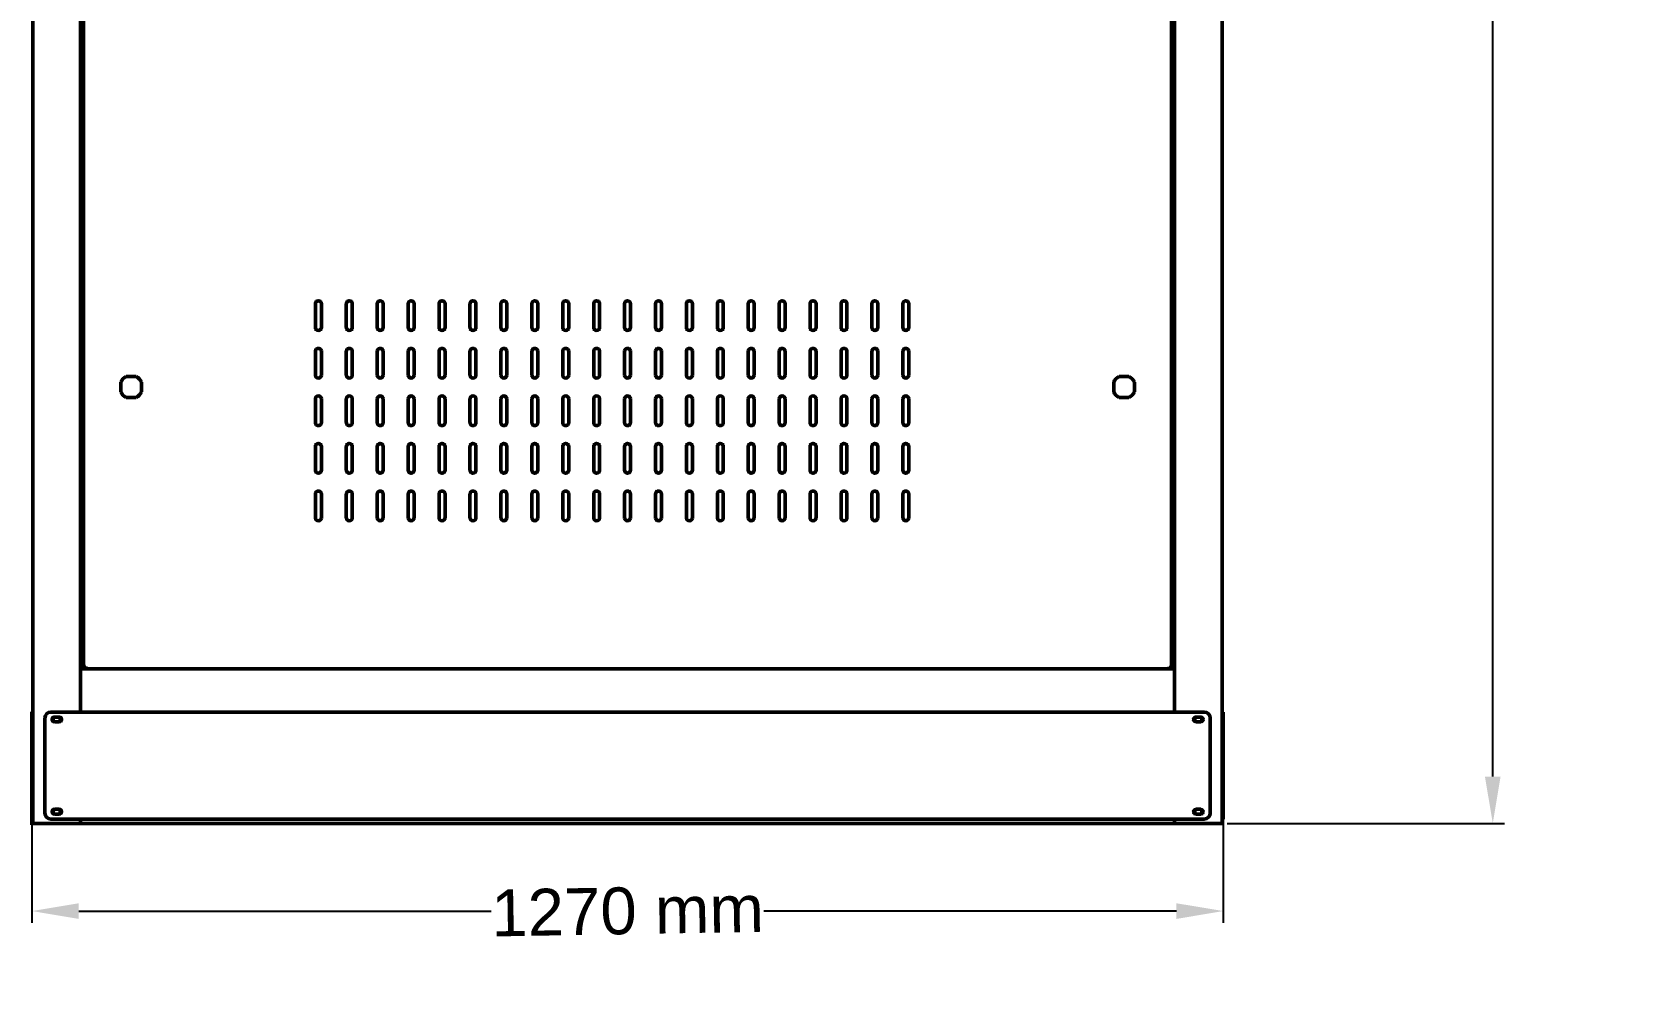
# Model space of a CAD drawing. Header units: millimetres. Extents: x -1 to 170, y -17 to 186.
# Drawn here: x 0 to 170.1, y -17 to 84.5 of the extents above; entities that cross this region are included whole.
import ezdxf

# ---------------------------------------------------------------- set-up
doc = ezdxf.new("R2010")
doc.units = ezdxf.units.MM
doc.layers.add('Visible (ANSI)', color=7, linetype='Continuous', lineweight=50)
doc.styles.get("Standard").update_dxf_attribs({"font": 'arial.ttf'})
doc.dimstyles.new('ISO-25', dxfattribs={"dimtxt": 2.5, "dimasz": 2.5, "dimexe": 1.25, "dimexo": 0.625, "dimtad": 1, "dimtxsty": 'Standard', "dimcen": -2.5, "dimadec": 0, "dimazin": 0, "dimtfac": 1, "dimtmove": 0, "dimatfit": 3, "dimfxl": 1, "dimarcsym": 0})

# ---------------------------------------------------------------- blocks, each defined once
blk = doc.blocks.new('*D23')
at = {"color": 0, "lineweight": -2}
for p, q in [((127.43, 185.88), (157.26, 185.88)), ((156.01, 180.88), (156.01, 97.8)), ((156.01, 5), (156.01, 91.44)), ((127.63, 0), (157.26, 0))]:
    blk.add_line(p, q, dxfattribs=at)
at = {"color": 0}
for points in [[(156.84, 180.88), (155.17, 180.88), (156.01, 185.88)], [(155.17, 5), (156.84, 5), (156.01, 0)]]:
    blk.add_solid(points, dxfattribs=at)
at = {"layer": 'Defpoints', "color": 0}
for p in [(126.8, 185.88), (156.01, 185.88), (127.01, 0)]:
    blk.add_point(p, dxfattribs=at)
at = {"color": 0, "insert": (156.01, 94.62), "char_height": 5, "attachment_point": 5, "rotation": 1}
blk.add_mtext('1859 mm', dxfattribs=at)
blk = doc.blocks.new('*D24')
at = {"color": 0, "lineweight": -2}
for p, q in [((127.23, 11.27), (127.23, -10.61)), ((0, 0.49), (0, -10.61)), ((5, -9.36), (49.04, -9.36)), ((122.23, -9.36), (78.18, -9.36))]:
    blk.add_line(p, q, dxfattribs=at)
at = {"color": 0}
for points in [[(5, -8.53), (5, -10.2), (0, -9.36)], [(122.23, -10.2), (122.23, -8.53), (127.23, -9.36)]]:
    blk.add_solid(points, dxfattribs=at)
at = {"layer": 'Defpoints', "color": 0}
for p in [(127.23, 11.89), (0, 1.12), (0, -9.36)]:
    blk.add_point(p, dxfattribs=at)
at = {"color": 0, "insert": (63.61, -9.36), "char_height": 5, "attachment_point": 5, "rotation": 1}
blk.add_mtext('1270 mm', dxfattribs=at)

msp = doc.modelspace()

# ---------------------------------------------------------------- linework, layer by layer
at = {"layer": 'Visible (ANSI)'}
for p, q in [((0.121, 183.788), (0.121, 0)), ((127.105, 0), (127.105, 183.788)), ((5.2, 16.508), (5.2, 178.708)), ((122.026, 178.708), (122.026, 16.508)), ((5.517, 16.665), (5.517, 178.13)), ((121.708, 178.13), (121.708, 16.665)), ((30.279, 52.953), (30.279, 55.492)), ((30.914, 55.492), (30.914, 52.953)), ((33.581, 52.953), (33.581, 55.492)), ((34.216, 55.492), (34.216, 52.953)), ((36.883, 52.953), (36.883, 55.492)), ((37.518, 55.492), (37.518, 52.953)), ((40.184, 52.953), (40.184, 55.492)), ((40.819, 55.492), (40.819, 52.953)), ((43.486, 52.953), (43.486, 55.492)), ((44.121, 55.492), (44.121, 52.953)), ((46.787, 52.953), (46.787, 55.492)), ((47.422, 55.492), (47.422, 52.953)), ((50.089, 52.953), (50.089, 55.492)), ((50.724, 55.492), (50.724, 52.953)), ((53.391, 52.953), (53.391, 55.492)), ((54.026, 55.492), (54.026, 52.953)), ((56.692, 52.953), (56.692, 55.492)), ((57.327, 55.492), (57.327, 52.953)), ((59.994, 52.953), (59.994, 55.492)), ((60.629, 55.492), (60.629, 52.953)), ((63.295, 52.953), (63.295, 55.492)), ((63.93, 55.492), (63.93, 52.953)), ((66.597, 52.953), (66.597, 55.492)), ((67.232, 55.492), (67.232, 52.953)), ((69.899, 52.953), (69.899, 55.492)), ((70.534, 55.492), (70.534, 52.953)), ((73.2, 52.953), (73.2, 55.492)), ((73.835, 55.492), (73.835, 52.953)), ((76.502, 52.953), (76.502, 55.492)), ((77.137, 55.492), (77.137, 52.953)), ((79.803, 52.953), (79.803, 55.492)), ((80.438, 55.492), (80.438, 52.953)), ((83.105, 52.953), (83.105, 55.492)), ((83.74, 55.492), (83.74, 52.953)), ((86.407, 52.953), (86.407, 55.492)), ((87.042, 55.492), (87.042, 52.953)), ((89.708, 52.953), (89.708, 55.492)), ((90.343, 55.492), (90.343, 52.953)), ((93.01, 52.953), (93.01, 55.492)), ((93.645, 55.492), (93.645, 52.953)), ((30.279, 47.873), (30.279, 50.413)), ((30.914, 50.413), (30.914, 47.873)), ((33.581, 47.873), (33.581, 50.413)), ((34.216, 50.413), (34.216, 47.873)), ((36.883, 47.873), (36.883, 50.413)), ((37.518, 50.413), (37.518, 47.873)), ((40.184, 47.873), (40.184, 50.413)), ((40.819, 50.413), (40.819, 47.873)), ((43.486, 47.873), (43.486, 50.413)), ((44.121, 50.413), (44.121, 47.873)), ((46.787, 47.873), (46.787, 50.413)), ((47.422, 50.413), (47.422, 47.873)), ((50.089, 47.873), (50.089, 50.413)), ((50.724, 50.413), (50.724, 47.873)), ((53.391, 47.873), (53.391, 50.413)), ((54.026, 50.413), (54.026, 47.873)), ((56.692, 47.873), (56.692, 50.413)), ((57.327, 50.413), (57.327, 47.873)), ((59.994, 47.873), (59.994, 50.413)), ((60.629, 50.413), (60.629, 47.873)), ((63.295, 47.873), (63.295, 50.413)), ((63.93, 50.413), (63.93, 47.873)), ((66.597, 47.873), (66.597, 50.413)), ((67.232, 50.413), (67.232, 47.873)), ((69.899, 47.873), (69.899, 50.413)), ((70.534, 50.413), (70.534, 47.873)), ((73.2, 47.873), (73.2, 50.413)), ((73.835, 50.413), (73.835, 47.873)), ((76.502, 47.873), (76.502, 50.413)), ((77.137, 50.413), (77.137, 47.873)), ((79.803, 47.873), (79.803, 50.413)), ((80.438, 50.413), (80.438, 47.873)), ((83.105, 47.873), (83.105, 50.413)), ((83.74, 50.413), (83.74, 47.873)), ((86.407, 47.873), (86.407, 50.413)), ((87.042, 50.413), (87.042, 47.873)), ((89.708, 47.873), (89.708, 50.413)), ((90.343, 50.413), (90.343, 47.873)), ((93.01, 47.873), (93.01, 50.413)), ((93.645, 50.413), (93.645, 47.873)), ((10.068, 47.708), (11.126, 47.708)), ((116.1, 47.708), (117.158, 47.708)), ((9.492, 46.075), (9.492, 47.132)), ((11.702, 47.132), (11.702, 46.075)), ((115.524, 46.075), (115.524, 47.132)), ((117.734, 47.132), (117.734, 46.075)), ((11.126, 45.498), (10.068, 45.498)), ((30.279, 42.794), (30.279, 45.333)), ((30.914, 45.333), (30.914, 42.794)), ((33.581, 42.794), (33.581, 45.333)), ((34.216, 45.333), (34.216, 42.794)), ((36.883, 42.794), (36.883, 45.333)), ((37.518, 45.333), (37.518, 42.794)), ((40.184, 42.794), (40.184, 45.333)), ((40.819, 45.333), (40.819, 42.794)), ((43.486, 42.794), (43.486, 45.333)), ((44.121, 45.333), (44.121, 42.794)), ((46.787, 42.794), (46.787, 45.333)), ((47.422, 45.333), (47.422, 42.794)), ((50.089, 42.794), (50.089, 45.333)), ((50.724, 45.333), (50.724, 42.794)), ((53.391, 42.794), (53.391, 45.333)), ((54.026, 45.333), (54.026, 42.794)), ((56.692, 42.794), (56.692, 45.333)), ((57.327, 45.333), (57.327, 42.794)), ((59.994, 42.794), (59.994, 45.333)), ((60.629, 45.333), (60.629, 42.794)), ((63.295, 42.794), (63.295, 45.333)), ((63.93, 45.333), (63.93, 42.794)), ((66.597, 42.794), (66.597, 45.333)), ((67.232, 45.333), (67.232, 42.794)), ((69.899, 42.794), (69.899, 45.333)), ((70.534, 45.333), (70.534, 42.794)), ((73.2, 42.794), (73.2, 45.333)), ((73.835, 45.333), (73.835, 42.794)), ((76.502, 42.794), (76.502, 45.333)), ((77.137, 45.333), (77.137, 42.794)), ((79.803, 42.794), (79.803, 45.333)), ((80.438, 45.333), (80.438, 42.794)), ((83.105, 42.794), (83.105, 45.333)), ((83.74, 45.333), (83.74, 42.794)), ((86.407, 42.794), (86.407, 45.333)), ((87.042, 45.333), (87.042, 42.794)), ((89.708, 42.794), (89.708, 45.333)), ((90.343, 45.333), (90.343, 42.794)), ((93.01, 42.794), (93.01, 45.333)), ((93.645, 45.333), (93.645, 42.794)), ((117.158, 45.498), (116.1, 45.498)), ((30.279, 37.714), (30.279, 40.254)), ((30.914, 40.254), (30.914, 37.714)), ((33.581, 37.714), (33.581, 40.254)), ((34.216, 40.254), (34.216, 37.714)), ((36.883, 37.714), (36.883, 40.254)), ((37.518, 40.254), (37.518, 37.714)), ((40.184, 37.714), (40.184, 40.254)), ((40.819, 40.254), (40.819, 37.714)), ((43.486, 37.714), (43.486, 40.254)), ((44.121, 40.254), (44.121, 37.714)), ((46.787, 37.714), (46.787, 40.254)), ((47.422, 40.254), (47.422, 37.714)), ((50.089, 37.714), (50.089, 40.254)), ((50.724, 40.254), (50.724, 37.714)), ((53.391, 37.714), (53.391, 40.254)), ((54.026, 40.254), (54.026, 37.714)), ((56.692, 37.714), (56.692, 40.254)), ((57.327, 40.254), (57.327, 37.714)), ((59.994, 37.714), (59.994, 40.254)), ((60.629, 40.254), (60.629, 37.714)), ((63.295, 37.714), (63.295, 40.254)), ((63.93, 40.254), (63.93, 37.714)), ((66.597, 37.714), (66.597, 40.254)), ((67.232, 40.254), (67.232, 37.714)), ((69.899, 37.714), (69.899, 40.254)), ((70.534, 40.254), (70.534, 37.714)), ((73.2, 37.714), (73.2, 40.254)), ((73.835, 40.254), (73.835, 37.714)), ((76.502, 37.714), (76.502, 40.254)), ((77.137, 40.254), (77.137, 37.714)), ((79.803, 37.714), (79.803, 40.254)), ((80.438, 40.254), (80.438, 37.714)), ((83.105, 37.714), (83.105, 40.254)), ((83.74, 40.254), (83.74, 37.714)), ((86.407, 37.714), (86.407, 40.254)), ((87.042, 40.254), (87.042, 37.714)), ((89.708, 37.714), (89.708, 40.254)), ((90.343, 40.254), (90.343, 37.714)), ((93.01, 37.714), (93.01, 40.254)), ((93.645, 40.254), (93.645, 37.714)), ((30.279, 32.635), (30.279, 35.175)), ((30.914, 35.175), (30.914, 32.635)), ((33.581, 32.635), (33.581, 35.175)), ((34.216, 35.175), (34.216, 32.635)), ((36.883, 32.635), (36.883, 35.175)), ((37.518, 35.175), (37.518, 32.635)), ((40.184, 32.635), (40.184, 35.175)), ((40.819, 35.175), (40.819, 32.635)), ((43.486, 32.635), (43.486, 35.175)), ((44.121, 35.175), (44.121, 32.635)), ((46.787, 32.635), (46.787, 35.175)), ((47.422, 35.175), (47.422, 32.635)), ((50.089, 32.635), (50.089, 35.175)), ((50.724, 35.175), (50.724, 32.635)), ((53.391, 32.635), (53.391, 35.175)), ((54.026, 35.175), (54.026, 32.635)), ((56.692, 32.635), (56.692, 35.175)), ((57.327, 35.175), (57.327, 32.635)), ((59.994, 32.635), (59.994, 35.175)), ((60.629, 35.175), (60.629, 32.635)), ((63.295, 32.635), (63.295, 35.175)), ((63.93, 35.175), (63.93, 32.635)), ((66.597, 32.635), (66.597, 35.175)), ((67.232, 35.175), (67.232, 32.635)), ((69.899, 32.635), (69.899, 35.175)), ((70.534, 35.175), (70.534, 32.635)), ((73.2, 32.635), (73.2, 35.175)), ((73.835, 35.175), (73.835, 32.635)), ((76.502, 32.635), (76.502, 35.175)), ((77.137, 35.175), (77.137, 32.635)), ((79.803, 32.635), (79.803, 35.175)), ((80.438, 35.175), (80.438, 32.635)), ((83.105, 32.635), (83.105, 35.175)), ((83.74, 35.175), (83.74, 32.635)), ((86.407, 32.635), (86.407, 35.175)), ((87.042, 35.175), (87.042, 32.635)), ((89.708, 32.635), (89.708, 35.175)), ((90.343, 35.175), (90.343, 32.635)), ((93.01, 32.635), (93.01, 35.175)), ((93.645, 35.175), (93.645, 32.635)), ((122.026, 16.508), (5.2, 16.508)), ((5.2, 16.31), (5.2, 16.508)), ((5.2, 16.31), (5.2, 11.891)), ((5.638, 16.665), (5.517, 16.665)), ((5.674, 16.629), (5.674, 16.508)), ((121.512, 16.66), (121.873, 16.66)), ((121.552, 16.629), (121.552, 16.508)), ((121.588, 16.665), (121.708, 16.665)), ((121.873, 16.66), (121.873, 16.813)), ((122.026, 16.813), (121.873, 16.813)), ((121.873, 16.508), (121.873, 16.66)), ((121.873, 16.629), (122.026, 16.629)), ((122.026, 16.31), (122.026, 16.508)), ((122.026, 16.31), (122.026, 11.891)), ((0, 11.276), (0, 11.911)), ((0.121, 11.911), (0, 11.911)), ((0, 11.276), (0, 1.117)), ((1.39, 1.098), (1.39, 11.256)), ((2.025, 11.891), (125.2, 11.891)), ((2.406, 11.358), (2.914, 11.358)), ((2.914, 10.85), (2.406, 10.85)), ((124.312, 11.358), (124.819, 11.358)), ((124.819, 10.85), (124.312, 10.85)), ((125.835, 11.256), (125.835, 1.098)), ((127.226, 11.891), (127.105, 11.891)), ((127.226, 11.891), (127.226, 11.256)), ((127.226, 1.098), (127.226, 11.256)), ((0, -0.156), (0, 1.117)), ((0, 0.483), (0.121, 0.483)), ((0, 0), (0.121, 0)), ((0.105, 0), (5.002, 0)), ((125.2, 0.463), (2.025, 0.463)), ((2.406, 1.504), (2.914, 1.504)), ((2.914, 0.996), (2.406, 0.996)), ((5.2, 0), (5.002, 0)), ((5.2, 0.463), (5.2, 0.174)), ((5.2, 0), (5.2, 0.174)), ((5.2, 0), (122.026, 0)), ((122.026, 0.463), (122.026, 0.174)), ((122.026, 0.174), (122.026, 0)), ((122.224, 0), (122.026, 0)), ((122.224, 0), (126.907, 0)), ((124.312, 1.504), (124.819, 1.504)), ((124.819, 0.996), (124.312, 0.996)), ((127.105, 0.463), (127.226, 0.463)), ((127.226, 1.098), (127.226, 0.463)), ((127.105, 0), (126.907, 0))]:
    msp.add_line(p, q, dxfattribs=at)
for centre, radius, start, end in [((30.597, 55.492), 0.317, 0, 180), ((33.899, 55.492), 0.317, 0, 180), ((37.2, 55.492), 0.317, 0, 180), ((40.502, 55.492), 0.317, 0, 180), ((43.803, 55.492), 0.317, 0, 180), ((47.105, 55.492), 0.317, 0, 180), ((50.407, 55.492), 0.317, 0, 180), ((53.708, 55.492), 0.317, 0, 180), ((57.01, 55.492), 0.317, 0, 180), ((60.311, 55.492), 0.317, 0, 180), ((63.613, 55.492), 0.317, 0, 180), ((66.915, 55.492), 0.317, 0, 180), ((70.216, 55.492), 0.317, 0, 180), ((73.518, 55.492), 0.317, 0, 180), ((76.819, 55.492), 0.317, 0, 180), ((80.121, 55.492), 0.317, 0, 180), ((83.423, 55.492), 0.317, 0, 180), ((86.724, 55.492), 0.317, 0, 180), ((90.026, 55.492), 0.317, 0, 180), ((93.327, 55.492), 0.317, 0, 180), ((30.597, 52.953), 0.317, 180, 0), ((33.899, 52.953), 0.317, 180, 0), ((37.2, 52.953), 0.317, 180, 0), ((40.502, 52.953), 0.317, 180, 0), ((43.803, 52.953), 0.317, 180, 0), ((47.105, 52.953), 0.317, 180, 0), ((50.407, 52.953), 0.317, 180, 0), ((53.708, 52.953), 0.317, 180, 0), ((57.01, 52.953), 0.317, 180, 0), ((60.311, 52.953), 0.317, 180, 0), ((63.613, 52.953), 0.317, 180, 0), ((66.915, 52.953), 0.317, 180, 0), ((70.216, 52.953), 0.317, 180, 0), ((73.518, 52.953), 0.317, 180, 0), ((76.819, 52.953), 0.317, 180, 0), ((80.121, 52.953), 0.317, 180, 0), ((83.423, 52.953), 0.317, 180, 0), ((86.724, 52.953), 0.317, 180, 0), ((90.026, 52.953), 0.317, 180, 0), ((93.327, 52.953), 0.317, 180, 0), ((30.597, 50.413), 0.317, 0, 180), ((33.899, 50.413), 0.317, 0, 180), ((37.2, 50.413), 0.317, 0, 180), ((40.502, 50.413), 0.317, 0, 180), ((43.803, 50.413), 0.317, 0, 180), ((47.105, 50.413), 0.317, 0, 180), ((50.407, 50.413), 0.317, 0, 180), ((53.708, 50.413), 0.317, 0, 180), ((57.01, 50.413), 0.317, 0, 180), ((60.311, 50.413), 0.317, 0, 180), ((63.613, 50.413), 0.317, 0, 180), ((66.915, 50.413), 0.317, 0, 180), ((70.216, 50.413), 0.317, 0, 180), ((73.518, 50.413), 0.317, 0, 180), ((76.819, 50.413), 0.317, 0, 180), ((80.121, 50.413), 0.317, 0, 180), ((83.423, 50.413), 0.317, 0, 180), ((86.724, 50.413), 0.317, 0, 180), ((90.026, 50.413), 0.317, 0, 180), ((93.327, 50.413), 0.317, 0, 180), ((10.597, 46.603), 1.225, 115.57355, 154.42645), ((10.597, 46.603), 1.225, 25.57355, 64.42645), ((30.597, 47.873), 0.317, 180, 0), ((33.899, 47.873), 0.317, 180, 0), ((37.2, 47.873), 0.317, 180, 0), ((40.502, 47.873), 0.317, 180, 0), ((43.803, 47.873), 0.317, 180, 0), ((47.105, 47.873), 0.317, 180, 0), ((50.407, 47.873), 0.317, 180, 0), ((53.708, 47.873), 0.317, 180, 0), ((57.01, 47.873), 0.317, 180, 0), ((60.311, 47.873), 0.317, 180, 0), ((63.613, 47.873), 0.317, 180, 0), ((66.915, 47.873), 0.317, 180, 0), ((70.216, 47.873), 0.317, 180, 0), ((73.518, 47.873), 0.317, 180, 0), ((76.819, 47.873), 0.317, 180, 0), ((80.121, 47.873), 0.317, 180, 0), ((83.423, 47.873), 0.317, 180, 0), ((86.724, 47.873), 0.317, 180, 0), ((90.026, 47.873), 0.317, 180, 0), ((93.327, 47.873), 0.317, 180, 0), ((116.629, 46.603), 1.225, 115.57355, 154.42645), ((116.629, 46.603), 1.225, 25.57355, 64.42645), ((10.597, 46.603), 1.225, 205.57355, 244.42645), ((10.597, 46.603), 1.225, 295.57355, 334.42645), ((116.629, 46.603), 1.225, 205.57355, 244.42645), ((116.629, 46.603), 1.225, 295.57355, 334.42645), ((30.597, 45.333), 0.317, 0, 180), ((33.899, 45.333), 0.317, 0, 180), ((37.2, 45.333), 0.317, 0, 180), ((40.502, 45.333), 0.317, 0, 180), ((43.803, 45.333), 0.317, 0, 180), ((47.105, 45.333), 0.317, 0, 180), ((50.407, 45.333), 0.317, 0, 180), ((53.708, 45.333), 0.317, 0, 180), ((57.01, 45.333), 0.317, 0, 180), ((60.311, 45.333), 0.317, 0, 180), ((63.613, 45.333), 0.317, 0, 180), ((66.915, 45.333), 0.317, 0, 180), ((70.216, 45.333), 0.317, 0, 180), ((73.518, 45.333), 0.317, 0, 180), ((76.819, 45.333), 0.317, 0, 180), ((80.121, 45.333), 0.317, 0, 180), ((83.423, 45.333), 0.317, 0, 180), ((86.724, 45.333), 0.317, 0, 180), ((90.026, 45.333), 0.317, 0, 180), ((93.327, 45.333), 0.317, 0, 180), ((30.597, 42.794), 0.317, 180, 0), ((33.899, 42.794), 0.317, 180, 0), ((37.2, 42.794), 0.317, 180, 0), ((40.502, 42.794), 0.317, 180, 0), ((43.803, 42.794), 0.317, 180, 0), ((47.105, 42.794), 0.317, 180, 0), ((50.407, 42.794), 0.317, 180, 0), ((53.708, 42.794), 0.317, 180, 0), ((57.01, 42.794), 0.317, 180, 0), ((60.311, 42.794), 0.317, 180, 0), ((63.613, 42.794), 0.317, 180, 0), ((66.915, 42.794), 0.317, 180, 0), ((70.216, 42.794), 0.317, 180, 0), ((73.518, 42.794), 0.317, 180, 0), ((76.819, 42.794), 0.317, 180, 0), ((80.121, 42.794), 0.317, 180, 0), ((83.423, 42.794), 0.317, 180, 0), ((86.724, 42.794), 0.317, 180, 0), ((90.026, 42.794), 0.317, 180, 0), ((93.327, 42.794), 0.317, 180, 0), ((30.597, 40.254), 0.317, 0, 180), ((33.899, 40.254), 0.317, 0, 180), ((37.2, 40.254), 0.317, 0, 180), ((40.502, 40.254), 0.317, 0, 180), ((43.803, 40.254), 0.317, 0, 180), ((47.105, 40.254), 0.317, 0, 180), ((50.407, 40.254), 0.317, 0, 180), ((53.708, 40.254), 0.317, 0, 180), ((57.01, 40.254), 0.317, 0, 180), ((60.311, 40.254), 0.317, 0, 180), ((63.613, 40.254), 0.317, 0, 180), ((66.915, 40.254), 0.317, 0, 180), ((70.216, 40.254), 0.317, 0, 180), ((73.518, 40.254), 0.317, 0, 180), ((76.819, 40.254), 0.317, 0, 180), ((80.121, 40.254), 0.317, 0, 180), ((83.423, 40.254), 0.317, 0, 180), ((86.724, 40.254), 0.317, 0, 180), ((90.026, 40.254), 0.317, 0, 180), ((93.327, 40.254), 0.317, 0, 180), ((30.597, 37.714), 0.317, 180, 0), ((33.899, 37.714), 0.317, 180, 0), ((37.2, 37.714), 0.317, 180, 0), ((40.502, 37.714), 0.317, 180, 0), ((43.803, 37.714), 0.317, 180, 0), ((47.105, 37.714), 0.317, 180, 0), ((50.407, 37.714), 0.317, 180, 0), ((53.708, 37.714), 0.317, 180, 0), ((57.01, 37.714), 0.317, 180, 0), ((60.311, 37.714), 0.317, 180, 0), ((63.613, 37.714), 0.317, 180, 0), ((66.915, 37.714), 0.317, 180, 0), ((70.216, 37.714), 0.317, 180, 0), ((73.518, 37.714), 0.317, 180, 0), ((76.819, 37.714), 0.317, 180, 0), ((80.121, 37.714), 0.317, 180, 0), ((83.423, 37.714), 0.317, 180, 0), ((86.724, 37.714), 0.317, 180, 0), ((90.026, 37.714), 0.317, 180, 0), ((93.327, 37.714), 0.317, 180, 0), ((30.597, 35.175), 0.317, 0, 180), ((33.899, 35.175), 0.317, 0, 180), ((37.2, 35.175), 0.317, 0, 180), ((40.502, 35.175), 0.317, 0, 180), ((43.803, 35.175), 0.317, 0, 180), ((47.105, 35.175), 0.317, 0, 180), ((50.407, 35.175), 0.317, 0, 180), ((53.708, 35.175), 0.317, 0, 180), ((57.01, 35.175), 0.317, 0, 180), ((60.311, 35.175), 0.317, 0, 180), ((63.613, 35.175), 0.317, 0, 180), ((66.915, 35.175), 0.317, 0, 180), ((70.216, 35.175), 0.317, 0, 180), ((73.518, 35.175), 0.317, 0, 180), ((76.819, 35.175), 0.317, 0, 180), ((80.121, 35.175), 0.317, 0, 180), ((83.423, 35.175), 0.317, 0, 180), ((86.724, 35.175), 0.317, 0, 180), ((90.026, 35.175), 0.317, 0, 180), ((93.327, 35.175), 0.317, 0, 180), ((30.597, 32.635), 0.317, 180, 0), ((33.899, 32.635), 0.317, 180, 0), ((37.2, 32.635), 0.317, 180, 0), ((40.502, 32.635), 0.317, 180, 0), ((43.803, 32.635), 0.317, 180, 0), ((47.105, 32.635), 0.317, 180, 0), ((50.407, 32.635), 0.317, 180, 0), ((53.708, 32.635), 0.317, 180, 0), ((57.01, 32.635), 0.317, 180, 0), ((60.311, 32.635), 0.317, 180, 0), ((63.613, 32.635), 0.317, 180, 0), ((66.915, 32.635), 0.317, 180, 0), ((70.216, 32.635), 0.317, 180, 0), ((73.518, 32.635), 0.317, 180, 0), ((76.819, 32.635), 0.317, 180, 0), ((80.121, 32.635), 0.317, 180, 0), ((83.423, 32.635), 0.317, 180, 0), ((86.724, 32.635), 0.317, 180, 0), ((90.026, 32.635), 0.317, 180, 0), ((93.327, 32.635), 0.317, 180, 0), ((2.025, 11.256), 0.635, 90, 180), ((2.406, 11.104), 0.254, 90, 270), ((2.66, 11.124), 0.381, 143.01336, 225.87551), ((2.914, 11.104), 0.254, 270, 90), ((2.66, 11.124), 0.381, 314.1245, 36.98661), ((124.312, 11.104), 0.254, 90, 270), ((124.566, 11.124), 0.381, 143.01344, 225.87557), ((124.819, 11.104), 0.254, 270, 90), ((124.566, 11.124), 0.381, 314.12443, 36.98656), ((125.2, 11.256), 0.635, 0, 90), ((2.025, 1.098), 0.635, 180, 270), ((2.406, 1.25), 0.254, 90, 270), ((2.66, 1.27), 0.381, 143.01336, 225.87551), ((2.914, 1.25), 0.254, 270, 90), ((2.66, 1.27), 0.381, 314.1245, 36.98661), ((124.312, 1.25), 0.254, 90, 270), ((124.566, 1.27), 0.381, 143.01344, 225.87557), ((124.819, 1.25), 0.254, 270, 90), ((124.566, 1.27), 0.381, 314.12443, 36.98656), ((125.2, 1.098), 0.635, 270, 0)]:
    msp.add_arc(centre, radius, start, end, dxfattribs=at)
for points, knots in [([(5.759, 16.749), (5.672, 16.73), (5.586, 16.71), (5.546, 16.691), (5.527, 16.682), (5.517, 16.673), (5.517, 16.665)], [0, 0, 0, 0, 1.0837387, 1.0837387, 1.0837387, 1.5707963, 1.5707963, 1.5707963, 1.5707963]), ([(5.759, 16.749), (5.707, 16.726), (5.657, 16.703), (5.643, 16.68), (5.64, 16.675), (5.638, 16.67), (5.638, 16.665)], [0, 0, 0, 0, 1.2887897, 1.2887897, 1.2887897, 1.5707963, 1.5707963, 1.5707963, 1.5707963]), ([(5.674, 16.508), (5.694, 16.508), (5.713, 16.559), (5.732, 16.636), (5.741, 16.671), (5.75, 16.71), (5.759, 16.749)], [0, 0, 0, 0, 1.0837387, 1.0837387, 1.0837387, 1.5707963, 1.5707963, 1.5707963, 1.5707963]), ([(5.759, 16.749), (5.736, 16.697), (5.712, 16.648), (5.689, 16.633), (5.684, 16.63), (5.679, 16.629), (5.674, 16.629)], [0, 0, 0, 0, 1.2887897, 1.2887897, 1.2887897, 1.5707963, 1.5707963, 1.5707963, 1.5707963]), ([(121.467, 16.749), (121.487, 16.662), (121.506, 16.577), (121.526, 16.536), (121.534, 16.518), (121.543, 16.508), (121.552, 16.508)], [0, 0, 0, 0, 1.0837387, 1.0837387, 1.0837387, 1.5707963, 1.5707963, 1.5707963, 1.5707963]), ([(121.467, 16.749), (121.49, 16.697), (121.513, 16.648), (121.537, 16.633), (121.542, 16.63), (121.547, 16.629), (121.552, 16.629)], [0, 0, 0, 0, 1.2887897, 1.2887897, 1.2887897, 1.5707963, 1.5707963, 1.5707963, 1.5707963]), ([(121.708, 16.665), (121.708, 16.684), (121.657, 16.704), (121.58, 16.723), (121.545, 16.732), (121.506, 16.741), (121.467, 16.749)], [0, 0, 0, 0, 1.0837387, 1.0837387, 1.0837387, 1.5707963, 1.5707963, 1.5707963, 1.5707963]), ([(121.467, 16.749), (121.519, 16.726), (121.569, 16.703), (121.583, 16.68), (121.586, 16.675), (121.588, 16.67), (121.588, 16.665)], [0, 0, 0, 0, 1.2887897, 1.2887897, 1.2887897, 1.5707963, 1.5707963, 1.5707963, 1.5707963])]:
    msp.add_open_spline(points, degree=3, knots=knots, dxfattribs=at)

# ---------------------------------------------------------------- dimensions: what is measured, and where the dimension line sits
at = {"color": 7}
dim = msp.add_linear_dim(base=(156.005, 185.883), p1=(127.006, 0), p2=(126.8, 185.883), angle=90, text='1859 mm', dimstyle='ISO-25', override={"dimtxt": 5, "dimasz": 5}, dxfattribs=at)
dim.commit()
dim.dimension.update_dxf_attribs({"geometry": '*D23', "text_midpoint": (156.005, 94.622), "dimtype": 160, "text_rotation": 1})
dim = msp.add_linear_dim(base=(0, -9.364), p1=(127.226, 11.891), p2=(0, 1.117), text='1270 mm', dimstyle='ISO-25', override={"dimtxt": 5, "dimasz": 5}, dxfattribs=at)
dim.commit()
dim.dimension.update_dxf_attribs({"geometry": '*D24', "text_midpoint": (63.613, -9.364), "text_rotation": 1})

doc.saveas('drawing.dxf')
